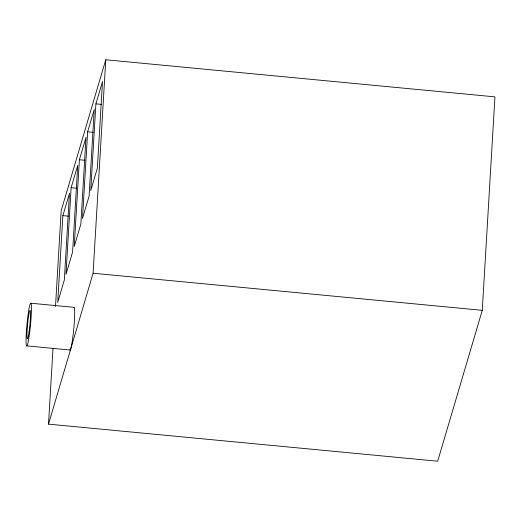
<?xml version="1.0" encoding="UTF-8"?>
<svg xmlns="http://www.w3.org/2000/svg" width="521" height="521" viewBox="0 0 521 521"><rect width="100%" height="100%" fill="white"/><g stroke="black" fill="none" stroke-linecap="round" stroke-linejoin="round"><path stroke-width="0.78" d="M55.506 306.446L61.191 210.673L105.776 59.772L494.95 96.867L482.27 310.327L437.686 461.228L48.512 424.133L52.999 348.653M62.878 215.629L57.727 302.349L64.33 279.992L69.475 193.304L62.878 215.629L68.485 216.163M71.136 187.684L65.985 274.404L72.588 252.047L77.74 165.333L71.136 187.684L76.737 188.224M79.394 159.739L74.236 246.459L80.846 224.102L85.998 137.388L79.394 159.739L84.995 160.279M87.645 131.8L82.494 218.514L89.098 196.156L94.249 109.443L87.645 131.8L93.252 132.334M95.903 103.855L90.752 190.569L97.355 168.211L102.507 81.497L95.903 103.855L101.51 104.389M48.512 424.133L93.096 273.232L105.776 59.772M93.096 273.232L482.27 310.327M30.791 303.215A21.433 1.784 -84.6 0 1 29.267 335.426A21.433 1.784 -84.6 0 1 26.2 335.003A21.433 1.784 -84.6 0 1 30.791 303.215L74.034 307.338M26.714 345.885L69.951 350.001M73.656 307.683A21.433 1.784 -84.6 0 1 73.852 327.983A21.433 1.784 -84.6 0 1 69.781 349.865M29.072 331.87A14.165 1.179 -84.6 0 0 30.114 310.451A14.165 1.179 -84.6 0 0 27.072 331.33A14.165 1.179 -84.6 0 0 29.072 331.87"/></g></svg>
